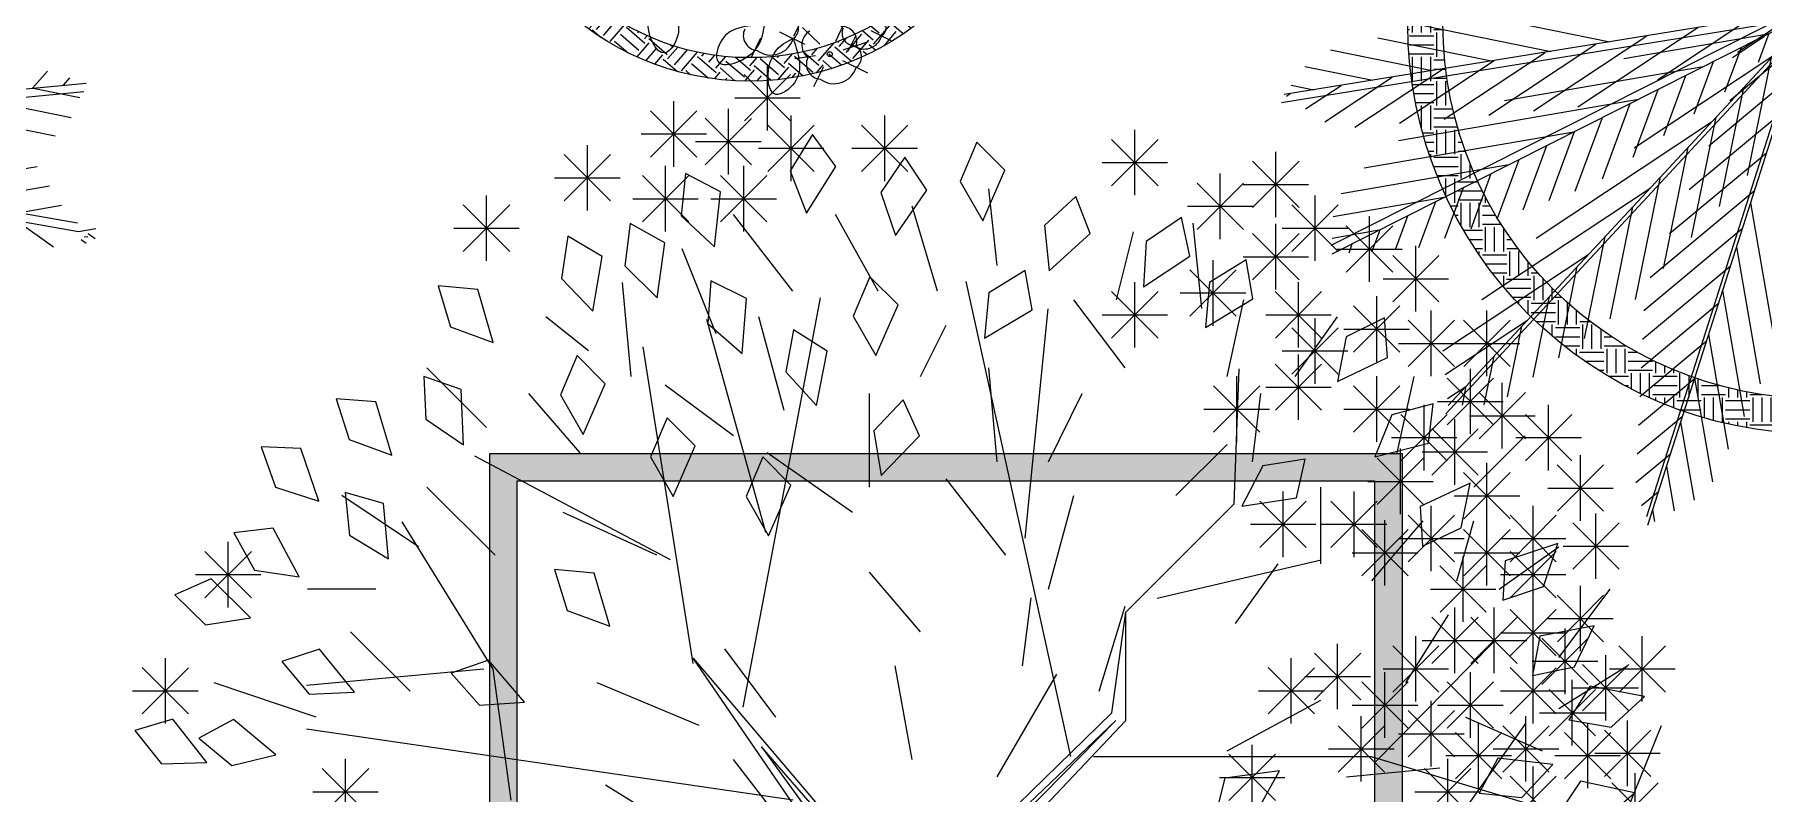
# Model space of a CAD drawing. Header units: metres. Extents: x 1769 to 3632, y 809 to 2652.
# Drawn here: x 2701.791 to 2703.686, y 1803.548 to 1804.38 of the extents above; entities that cross this region are included whole.
import ezdxf

# ---------------------------------------------------------------- set-up
doc = ezdxf.new("R2010")
doc.units = ezdxf.units.M
doc.header["$LTSCALE"] = 10
doc.layers.add('L-PLNT', color=66, linetype='Continuous')
doc.layers.add('L-PLNT-TREE', color=66, linetype='Continuous')

# ---------------------------------------------------------------- blocks, each defined once
blk = doc.blocks.new('A$C92ef219a')
at = {"layer": 'L-PLNT'}
h = blk.add_hatch(dxfattribs=at)
h.set_pattern_fill('EARTH', color=34, scale=0.0042)
edge = h.paths.add_edge_path()
edge.add_arc((0.45, 0.45), 0.45, 0, 360)
edge = h.paths.add_edge_path(flags=17)
edge.add_arc((0.45, 0.45), 0.4114, 0, 360)
at = {"layer": 'L-PLNT', "color": 34}
for radius in [0.45, 0.4114]:
    blk.add_circle((0.45, 0.45), radius, dxfattribs=at)
blk = doc.blocks.new('A$C491C4D06')
at = {"layer": 'L-PLNT', "color": 48, "linetype": 'Continuous'}
for p, q in [((5.594, 5.81), (8.745, 10.763)), ((5.603, 5.904), (8.754, 10.856)), ((5.603, 5.904), (11.112, 7.869)), ((5.594, 5.81), (11.102, 7.776)), ((5.594, 5.81), (0, 4.214)), ((5.603, 5.904), (0.009, 4.308)), ((2.808, 0.69), (5.594, 5.81)), ((2.817, 0.783), (5.603, 5.904)), ((11.072, 3.73), (5.594, 5.81)), ((11.082, 3.823), (5.603, 5.904))]:
    blk.add_line(p, q, dxfattribs=at)
at = {"layer": 'L-PLNT', "color": 66, "linetype": 'Continuous'}
for p, q in [((8.364, 10.686), (8.354, 10.148)), ((8.765, 10.691), (8.594, 10.525)), ((8.131, 10.555), (8.117, 9.776)), ((8.909, 10.191), (7.545, 8.877)), ((7.662, 10.04), (7.643, 9.031)), ((7.192, 9.525), (7.169, 8.286)), ((6.958, 9.268), (6.932, 7.914)), ((8.136, 8.808), (6.497, 7.229)), ((6.483, 8.498), (6.458, 7.169)), ((10.284, 7.983), (9.459, 7.189)), ((10.845, 7.886), (10.512, 7.565)), ((6.009, 7.729), (5.985, 6.425)), ((9.35, 7.722), (8.406, 6.814)), ((11.074, 7.788), (11.038, 7.753)), ((11.047, 7.662), (10.796, 7.666)), ((7.949, 7.331), (6.827, 6.25)), ((8.416, 7.461), (7.354, 6.438)), ((10.936, 7.434), (10.184, 7.448)), ((10.216, 6.988), (8.96, 7.011)), ((9.258, 6.546), (7.736, 6.575)), ((6.358, 6.436), (5.775, 5.875)), ((6.402, 6.5), (6.102, 6.211)), ((5.098, 5.669), (4.926, 5.383)), ((4.334, 5.451), (2.148, 5.492)), ((4.774, 5.576), (4.508, 5.136)), ((5.439, 5.526), (4.548, 5.034)), ((3.802, 5.299), (3.398, 4.629)), ((4.126, 5.391), (3.768, 4.798)), ((2.822, 5.019), (0.521, 5.063)), ((3.153, 5.114), (2.715, 4.386)), ((3.477, 5.206), (3.028, 4.46)), ((2.505, 4.929), (2.122, 4.293)), ((1.857, 4.744), (1.529, 4.199)), ((5.031, 4.775), (3.932, 4.169)), ((1.311, 4.588), (0.09, 4.611)), ((1.209, 4.559), (0.935, 4.106)), ((1.533, 4.651), (1.232, 4.152)), ((10.765, 4.506), (8.938, 4.54)), ((0.56, 4.374), (0.433, 4.163)), ((0.884, 4.466), (0.684, 4.133)), ((0.236, 4.281), (0.183, 4.192)), ((4.622, 4.024), (3.338, 3.315)), ((10.948, 4.043), (10.212, 4.056)), ((10.446, 3.968), (10.778, 3.623)), ((11.263, 3.726), (11.072, 3.73)), ((11.085, 3.644), (11.133, 3.595)), ((11.162, 3.658), (11.124, 3.662)), ((11.172, 3.692), (11.237, 3.624)), ((4.32, 3.469), (4.291, 1.962)), ((4.213, 3.273), (3.132, 2.676)), ((4.009, 2.898), (3.059, 2.373)), ((3.843, 2.593), (3.82, 1.332)), ((3.6, 2.147), (2.914, 1.768)), ((3.367, 1.718), (3.351, 0.86)), ((3.192, 1.396), (2.769, 1.162)), ((2.987, 1.02), (2.782, 0.907)), ((2.891, 0.843), (2.888, 0.715))]:
    blk.add_line(p, q, dxfattribs=at)
at = {"layer": 'L-PLNT', "color": 78, "linetype": 'Continuous', "true_color": 0x2e3d00}
for p, q in [((8.595, 10.732), (8.591, 10.521)), ((7.897, 10.297), (7.88, 9.404)), ((8.837, 10.441), (8.069, 9.701)), ((7.427, 9.782), (7.406, 8.659)), ((8.595, 9.569), (7.021, 8.053)), ((6.72, 8.883), (6.695, 7.542)), ((6.246, 8.114), (6.221, 6.797)), ((10.616, 7.984), (9.986, 7.377)), ((9.817, 7.853), (8.933, 7.002)), ((7.269, 7.654), (5.972, 6.405)), ((8.883, 7.592), (7.88, 6.626)), ((10.696, 7.209), (9.572, 7.23)), ((7.155, 6.885), (6.301, 6.062)), ((9.737, 6.767), (8.348, 6.793)), ((5.09, 5.666), (3.505, 5.696)), ((4.45, 5.484), (4.138, 4.967)), ((3.578, 5.235), (0.94, 5.285)), ((5.235, 5.151), (4.23, 4.595)), ((2.829, 5.021), (2.418, 4.34)), ((2.067, 4.804), (0.224, 4.838)), ((2.181, 4.836), (1.825, 4.246)), ((0.555, 4.372), (0.038, 4.382)), ((4.826, 4.4), (3.635, 3.742)), ((10.857, 4.274), (9.575, 4.298)), ((4.558, 3.906), (4.529, 2.363)), ((4.418, 3.649), (3.204, 2.978)), ((4.082, 3.031), (4.055, 1.647)), ((3.805, 2.522), (2.987, 2.07)), ((3.605, 2.156), (3.584, 1.017)), ((3.396, 1.771), (2.842, 1.465)), ((3.129, 1.28), (3.12, 0.787))]:
    blk.add_line(p, q, dxfattribs=at)
blk = doc.blocks.new('A$C6f957e21')
at = {"layer": 'L-PLNT'}
h = blk.add_hatch(dxfattribs=at)
h.set_pattern_fill('DASH', color=34, scale=0.003)
h.paths.add_polyline_path([(0, 1), (1, 1), (1, 0), (0, 0)])
h.paths.add_polyline_path([(0.97, 0.03), (0.03, 0.03), (0.03, 0.97), (0.97, 0.97)], flags=16)
at = {"layer": 'L-PLNT', "color": 34}
for points in [[(0, 1), (1, 1), (1, 0), (0, 0)], [(0.97, 0.03), (0.03, 0.03), (0.03, 0.97), (0.97, 0.97)]]:
    blk.add_lwpolyline(points, close=True, dxfattribs=at)
blk = doc.blocks.new('tronco')
at = {"layer": 'L-PLNT-TREE', "color": 44}
for p, q in [((28.172, 5.437), (26.266, 14.087)), ((22.206, 6.332), (23.615, 13.789)), ((27.343, 9.414), (27.757, 13.59)), ((22.62, 9.514), (21.543, 13.391)), ((21.295, 7.127), (20.383, 12.894)), ((31.144, 10.037), (31.237, 12.496)), ((20.88, 9.016), (17.318, 10.906)), ((29.173, 8.066), (31.144, 10.037)), ((17.649, 7.028), (15.992, 9.712)), ((29.746, 8.32), (32.729, 9.016)), ((28.917, 6.232), (29.173, 8.066)), ((29.173, 6.094), (29.173, 8.066)), ((33.723, 5.338), (35.877, 7.525)), ((17.483, 7.028), (14.252, 6.73)), ((17.98, 4.642), (17.649, 7.028)), ((24.775, 2.156), (21.295, 7.227)), ((21.295, 7.227), (25.21, 2.622)), ((25.21, 2.622), (28.917, 6.232)), ((28.993, 6.093), (25.23, 2.51)), ((25.29, 2.329), (28.993, 6.093)), ((25.624, 2.338), (29.173, 6.094)), ((33.143, 1.36), (36.457, 6.034)), ((23.117, 4.642), (14.252, 5.934)), ((25.23, 2.51), (22.541, 5.614)), ((22.541, 5.614), (25.049, 2.152)), ((28.586, 5.437), (33.64, 5.437)), ((33.64, 5.437), (36.955, 4.443))]:
    blk.add_line(p, q, dxfattribs=at)
blk = doc.blocks.new('hojas')
at = {"layer": 'L-PLNT-TREE', "color": 60}
for p, q in [((-15.049, -1.256), (-14.559, -1.89)), ((-14.065, -1.326), (-13.501, -1.676)), ((-21.955, -1.466), (-22.239, -2.17)), ((-19.632, -1.747), (-20.406, -1.82)), ((-16.742, -1.747), (-17.236, -2.594)), ((-20.617, -2.24), (-21.251, -1.96)), ((-18.644, -1.96), (-19.419, -2.381)), ((-16.037, -1.89), (-15.897, -2.664)), ((-14.909, -2.24), (-14.488, -2.805)), ((-14.275, -2.17), (-13.431, -2.524)), ((-21.391, -2.311), (-21.955, -2.664)), ((-20.123, -2.524), (-20.477, -3.085)), ((-17.586, -2.454), (-17.8, -3.158)), ((-16.952, -2.664), (-17.022, -3.228)), ((-21.391, -2.734), (-21.815, -3.298)), ((-16.107, -2.945), (-15.684, -3.439)), ((-18.714, -3.015), (-19.068, -3.509)), ((-20.897, -3.298), (-21.391, -3.649)), ((-20.547, -3.369), (-20.687, -3.863)), ((-19.842, -3.369), (-20.266, -3.863)), ((-20.687, -4.143), (-21.111, -4.567)), ((-20.053, -4.427), (-20.193, -5.058))]:
    blk.add_line(p, q, dxfattribs=at)
at = {"layer": 'L-PLNT-TREE', "color": 68}
for p, q in [((-11.104, -2.24), (-10.26, -2.524)), ((-11.882, -2.454), (-11.388, -2.945)), ((-17.165, -3.298), (-17.376, -4.073)), ((-11.598, -3.298), (-11.034, -3.298)), ((-19.419, -3.509), (-19.419, -4.143)), ((-16.812, -3.579), (-16.318, -4.213)), ((-13.924, -3.579), (-13.15, -3.933)), ((-12.586, -3.579), (-12.022, -4.143)), ((-11.952, -3.649), (-11.318, -4.073)), ((-15.543, -3.933), (-14.839, -4.427)), ((-18.22, -4.073), (-18.644, -4.497)), ((-15.684, -4.143), (-15.684, -4.918)), ((-18.855, -4.353), (-18.925, -4.918)), ((-17.165, -4.353), (-17.446, -4.918)), ((-16.742, -4.353), (-16.672, -5.131)), ((-13.29, -4.427), (-12.866, -4.918)), ((-14.559, -4.567), (-13.995, -4.988)), ((-12.516, -4.637), (-12.022, -5.131)), ((-14.979, -4.777), (-14.769, -5.552)), ((-19.208, -5.058), (-19.559, -5.552)), ((-18.644, -5.058), (-18.784, -5.692)), ((-17.8, -5.131), (-17.376, -5.692)), ((-16.107, -5.058), (-16.318, -5.482)), ((-13.711, -5.058), (-13.641, -5.835)), ((-13.36, -5.271), (-13.007, -5.552)), ((-14.415, -5.411), (-14.135, -6.116)), ((-18.434, -5.622), (-18.364, -6.326)), ((-17.73, -5.692), (-17.87, -6.256)), ((-16.248, -5.765), (-16.037, -6.469)), ((-15.757, -5.765), (-15.403, -6.399)), ((-15.049, -5.765), (-14.559, -6.399)), ((-16.742, -5.976), (-16.672, -6.61))]:
    blk.add_line(p, q, dxfattribs=at)
blk = doc.blocks.new('hojas3')
at = {"layer": 'L-PLNT-TREE', "color": 60}
for p, q in [((-13.637, 6.113), (-13.253, 6.497)), ((-13.637, 6.496), (-13.254, 6.113)), ((-13.445, 6.576), (-13.445, 6.033)), ((-13.717, 6.305), (-13.174, 6.305)), ((-12.484, 6.056), (-12.484, 5.514)), ((-12.676, 5.593), (-12.292, 5.977)), ((-12.676, 5.977), (-12.293, 5.593)), ((-12.756, 5.785), (-12.213, 5.785)), ((-14.28, 5.085), (-14.28, 4.543)), ((-14.472, 4.622), (-14.088, 5.006)), ((-14.472, 5.006), (-14.089, 4.622)), ((-14.552, 4.814), (-14.009, 4.814)), ((-9.617, 3.918), (-9.617, 3.376)), ((-9.809, 3.455), (-9.425, 3.839)), ((-9.809, 3.839), (-9.425, 3.455)), ((-9.888, 3.647), (-9.346, 3.647)), ((-9.2, 3.084), (-9.2, 2.541)), ((-9.392, 2.621), (-9.008, 3.004)), ((-9.392, 3.004), (-9.008, 2.621)), ((-9.471, 2.812), (-8.929, 2.812)), ((-9.373, 2.436), (-9.373, 1.894)), ((-9.565, 1.973), (-9.181, 2.357)), ((-9.565, 2.357), (-9.181, 1.973)), ((-8.837, 2.368), (-8.837, 1.826)), ((-9.644, 2.165), (-9.102, 2.165)), ((-9.029, 1.905), (-8.645, 2.289)), ((-9.029, 2.289), (-8.646, 1.905)), ((-9.109, 2.097), (-8.566, 2.097)), ((-8.9, 1.917), (-8.9, 1.374)), ((-9.373, 1.789), (-9.373, 1.246)), ((-9.092, 1.454), (-8.708, 1.837)), ((-9.092, 1.837), (-8.709, 1.454)), ((-9.565, 1.326), (-9.181, 1.71)), ((-9.565, 1.709), (-9.181, 1.326)), ((-9.172, 1.645), (-8.629, 1.645)), ((-8.538, 1.593), (-8.538, 1.05)), ((-9.644, 1.518), (-9.102, 1.518)), ((-8.73, 1.13), (-8.346, 1.514)), ((-8.73, 1.513), (-8.346, 1.13)), ((-9.147, 0.934), (-8.764, 1.318)), ((-9.147, 1.318), (-8.764, 0.934)), ((-8.956, 1.397), (-8.956, 0.855)), ((-8.809, 1.322), (-8.267, 1.322)), ((-9.227, 1.126), (-8.684, 1.126)), ((-8.956, 0.622), (-8.956, 0.079)), ((-9.147, 0.159), (-8.764, 0.543)), ((-9.147, 0.542), (-8.764, 0.159)), ((-9.227, 0.351), (-8.684, 0.351)), ((-10.526, -1.911), (-10.142, -1.527)), ((-10.526, -1.527), (-10.142, -1.911)), ((-10.334, -1.448), (-10.334, -1.99)), ((-9.266, -1.911), (-8.882, -1.527)), ((-9.266, -1.527), (-8.882, -1.911)), ((-9.074, -1.448), (-9.074, -1.99)), ((-10.605, -1.719), (-10.063, -1.719)), ((-9.345, -1.719), (-8.803, -1.719)), ((-10.153, -2.095), (-10.153, -2.638)), ((-10.345, -2.558), (-9.961, -2.174)), ((-10.345, -2.175), (-9.961, -2.558)), ((-9.628, -2.618), (-9.244, -2.234)), ((-9.628, -2.234), (-9.244, -2.618)), ((-9.436, -2.155), (-9.436, -2.697)), ((-14.162, -2.419), (-14.162, -2.961)), ((-11.306, -2.754), (-10.922, -2.37)), ((-11.306, -2.371), (-10.922, -2.754)), ((-11.114, -2.291), (-11.114, -2.834)), ((-10.424, -2.367), (-9.882, -2.367)), ((-9.707, -2.426), (-9.165, -2.426)), ((-14.354, -2.882), (-13.97, -2.498)), ((-14.354, -2.498), (-13.97, -2.882)), ((-11.385, -2.562), (-10.843, -2.562)), ((-14.433, -2.69), (-13.891, -2.69)), ((-12.067, -2.675), (-12.067, -3.217)), ((-10.045, -3.078), (-9.661, -2.694)), ((-10.045, -2.694), (-9.662, -3.078)), ((-9.854, -2.615), (-9.854, -3.157)), ((-9.447, -3.078), (-9.063, -2.694)), ((-9.447, -2.694), (-9.063, -3.078)), ((-9.255, -2.615), (-9.255, -3.157)), ((-13.637, -3.206), (-13.253, -2.822)), ((-13.637, -2.822), (-13.254, -3.206)), ((-13.445, -2.743), (-13.445, -3.285)), ((-12.259, -3.138), (-11.875, -2.754)), ((-12.259, -2.754), (-11.875, -3.138)), ((-10.933, -2.802), (-10.933, -3.345)), ((-10.334, -2.802), (-10.334, -3.345)), ((-12.338, -2.946), (-11.796, -2.946)), ((-11.124, -3.265), (-10.741, -2.881)), ((-11.124, -2.882), (-10.741, -3.265)), ((-10.633, -2.939), (-10.633, -3.481)), ((-10.526, -3.265), (-10.142, -2.881)), ((-10.526, -2.882), (-10.142, -3.265)), ((-10.125, -2.886), (-9.582, -2.886)), ((-9.617, -2.939), (-9.617, -3.481)), ((-9.526, -2.886), (-8.984, -2.886)), ((-13.717, -3.014), (-13.174, -3.014)), ((-13.327, -3.126), (-13.327, -3.668)), ((-11.204, -3.074), (-10.661, -3.074)), ((-10.825, -3.402), (-10.441, -3.018)), ((-10.825, -3.018), (-10.442, -3.402)), ((-10.605, -3.074), (-10.063, -3.074)), ((-9.809, -3.402), (-9.425, -3.018)), ((-9.809, -3.018), (-9.425, -3.402)), ((-13.519, -3.589), (-13.135, -3.205)), ((-13.519, -3.205), (-13.135, -3.589)), ((-12.067, -3.262), (-12.067, -3.805)), ((-10.905, -3.21), (-10.362, -3.21)), ((-9.888, -3.21), (-9.346, -3.21)), ((-14.118, -3.785), (-13.734, -3.401)), ((-14.118, -3.401), (-13.734, -3.785)), ((-13.926, -3.322), (-13.926, -3.864)), ((-13.598, -3.397), (-13.056, -3.397)), ((-12.259, -3.725), (-11.875, -3.341)), ((-12.259, -3.342), (-11.875, -3.725)), ((-9.791, -3.39), (-9.791, -3.932)), ((-13.564, -3.518), (-13.564, -4.06)), ((-12.338, -3.534), (-11.796, -3.534)), ((-12.303, -3.518), (-12.303, -4.06)), ((-11.306, -3.913), (-10.922, -3.529)), ((-11.306, -3.529), (-10.922, -3.913)), ((-11.114, -3.45), (-11.114, -3.992)), ((-10.644, -3.913), (-10.26, -3.529)), ((-10.644, -3.529), (-10.26, -3.913)), ((-10.452, -3.45), (-10.452, -3.992)), ((-9.982, -3.853), (-9.598, -3.469)), ((-9.982, -3.469), (-9.599, -3.853)), ((-14.197, -3.593), (-13.655, -3.593)), ((-13.755, -3.981), (-13.371, -3.597)), ((-13.755, -3.597), (-13.372, -3.981)), ((-12.495, -3.981), (-12.111, -3.597)), ((-12.495, -3.597), (-12.111, -3.981)), ((-11.712, -3.646), (-11.712, -4.188)), ((-10.062, -3.661), (-9.519, -3.661)), ((-13.835, -3.789), (-13.292, -3.789)), ((-13.456, -4.236), (-13.072, -3.853)), ((-13.456, -3.853), (-13.072, -4.236)), ((-13.264, -3.773), (-13.264, -4.316)), ((-12.574, -3.789), (-12.032, -3.789)), ((-11.904, -4.109), (-11.52, -3.725)), ((-11.904, -3.725), (-11.521, -4.109)), ((-11.385, -3.721), (-10.843, -3.721)), ((-11.35, -3.842), (-11.35, -4.384)), ((-10.723, -3.721), (-10.181, -3.721)), ((-10.226, -4.236), (-9.843, -3.853)), ((-10.226, -3.853), (-9.843, -4.236)), ((-10.035, -3.773), (-10.035, -4.316)), ((-13.992, -4.364), (-13.608, -3.98)), ((-13.992, -3.981), (-13.608, -4.364)), ((-13.8, -3.901), (-13.8, -4.444)), ((-12.377, -4.364), (-11.993, -3.98)), ((-12.377, -3.981), (-11.993, -4.364)), ((-12.185, -3.901), (-12.185, -4.444)), ((-11.984, -3.917), (-11.441, -3.917)), ((-11.542, -4.304), (-11.158, -3.921)), ((-11.542, -3.921), (-11.158, -4.304)), ((-10.762, -4.364), (-10.378, -3.98)), ((-10.762, -3.981), (-10.379, -4.364)), ((-10.57, -3.901), (-10.57, -4.444)), ((-14.472, -4.5), (-14.088, -4.117)), ((-14.472, -4.117), (-14.089, -4.5)), ((-13.535, -4.045), (-12.993, -4.045)), ((-11.621, -4.113), (-11.079, -4.113)), ((-11.468, -4.097), (-11.468, -4.639)), ((-10.306, -4.045), (-9.763, -4.045)), ((-14.071, -4.172), (-13.529, -4.172)), ((-13.22, -4.176), (-12.836, -4.56)), ((-12.794, -4.628), (-12.41, -4.244)), ((-12.794, -4.245), (-12.411, -4.628)), ((-12.603, -4.165), (-12.603, -4.708)), ((-12.456, -4.172), (-11.914, -4.172)), ((-11.66, -4.56), (-11.276, -4.176)), ((-11.66, -4.176), (-11.277, -4.56)), ((-11.051, -4.225), (-11.051, -4.767)), ((-10.842, -4.172), (-10.299, -4.172)), ((-14.552, -4.309), (-14.009, -4.309)), ((-13.299, -4.368), (-12.757, -4.368)), ((-12.303, -4.361), (-12.303, -4.904)), ((-11.831, -4.361), (-11.831, -4.904)), ((-11.74, -4.368), (-11.197, -4.368)), ((-11.243, -4.688), (-10.859, -4.304)), ((-11.243, -4.304), (-10.859, -4.688)), ((-10.57, -4.361), (-10.57, -4.904)), ((-13.835, -4.496), (-13.292, -4.496)), ((-12.874, -4.436), (-12.331, -4.436)), ((-12.495, -4.824), (-12.111, -4.44)), ((-12.495, -4.441), (-12.111, -4.824)), ((-12.022, -4.824), (-11.639, -4.44)), ((-12.022, -4.441), (-11.639, -4.824)), ((-11.361, -4.952), (-10.977, -4.568)), ((-11.361, -4.568), (-10.977, -4.952)), ((-11.322, -4.496), (-10.78, -4.496)), ((-11.169, -4.489), (-11.169, -5.031)), ((-10.762, -4.824), (-10.378, -4.44)), ((-10.762, -4.441), (-10.379, -4.824)), ((-12.574, -4.632), (-12.032, -4.632)), ((-12.102, -4.632), (-11.559, -4.632)), ((-10.842, -4.632), (-10.299, -4.632)), ((-12.676, -5.207), (-12.292, -4.824)), ((-12.676, -4.824), (-12.293, -5.207)), ((-12.484, -4.744), (-12.484, -5.287)), ((-12.377, -5.207), (-11.993, -4.824)), ((-12.377, -4.824), (-11.993, -5.207)), ((-12.185, -4.744), (-12.185, -5.287)), ((-11.44, -4.76), (-10.898, -4.76)), ((-11.542, -5.335), (-11.158, -4.951)), ((-11.542, -4.952), (-11.158, -5.335)), ((-11.35, -4.872), (-11.35, -5.415)), ((-12.847, -5.136), (-12.847, -5.679)), ((-12.756, -5.016), (-12.213, -5.016)), ((-12.456, -5.016), (-11.914, -5.016)), ((-11.768, -5.136), (-11.768, -5.679)), ((-11.621, -5.143), (-11.079, -5.143)), ((-12.248, -5.264), (-12.248, -5.806)), ((-11.959, -5.599), (-11.576, -5.215)), ((-11.959, -5.216), (-11.576, -5.599)), ((-12.44, -5.727), (-12.056, -5.343)), ((-12.44, -5.343), (-12.056, -5.727)), ((-12.039, -5.407), (-11.496, -5.407)), ((-12.519, -5.535), (-11.977, -5.535))]:
    blk.add_line(p, q, dxfattribs=at)
at = {"layer": 'L-PLNT-TREE', "color": 68}
for p, q in [((-14.28, -4.037), (-14.28, -4.58)), ((-13.028, -4.097), (-13.028, -4.639)), ((-13.564, -4.225), (-13.564, -4.767)), ((-13.22, -4.56), (-12.836, -4.176)), ((-14.173, -4.756), (-13.789, -4.372)), ((-14.173, -4.372), (-13.789, -4.756)), ((-13.981, -4.293), (-13.981, -4.835)), ((-13.755, -4.688), (-13.371, -4.304)), ((-13.755, -4.304), (-13.372, -4.688)), ((-13.028, -4.421), (-13.028, -4.963)), ((-14.252, -4.564), (-13.71, -4.564)), ((-13.22, -4.884), (-12.836, -4.5)), ((-13.22, -4.5), (-12.836, -4.884)), ((-13.926, -4.685), (-13.926, -5.227)), ((-13.299, -4.692), (-12.757, -4.692)), ((-14.535, -5.207), (-14.151, -4.824)), ((-14.535, -4.824), (-14.152, -5.207)), ((-14.118, -5.148), (-13.734, -4.764)), ((-14.118, -4.764), (-13.734, -5.148)), ((-13.637, -5.207), (-13.253, -4.824)), ((-13.637, -4.824), (-13.254, -5.207)), ((-13.445, -4.744), (-13.445, -5.287)), ((-13.157, -5.207), (-12.773, -4.824)), ((-13.157, -4.824), (-12.773, -5.207)), ((-12.965, -4.744), (-12.965, -5.287)), ((-14.197, -4.956), (-13.655, -4.956)), ((-14.615, -5.016), (-14.072, -5.016)), ((-13.818, -5.531), (-13.434, -5.147)), ((-13.818, -5.148), (-13.435, -5.531)), ((-13.717, -5.016), (-13.174, -5.016)), ((-13.627, -5.068), (-13.627, -5.611)), ((-13.393, -5.471), (-13.009, -5.088)), ((-13.393, -5.088), (-13.009, -5.471)), ((-13.236, -5.016), (-12.694, -5.016)), ((-13.201, -5.008), (-13.201, -5.551)), ((-14.173, -5.659), (-13.789, -5.275)), ((-14.173, -5.275), (-13.789, -5.659)), ((-13.981, -5.196), (-13.981, -5.738)), ((-13.472, -5.28), (-12.93, -5.28)), ((-13.039, -5.599), (-12.655, -5.215)), ((-13.039, -5.216), (-12.655, -5.599)), ((-13.898, -5.339), (-13.355, -5.339)), ((-13.612, -5.808), (-13.228, -5.424)), ((-13.612, -5.424), (-13.228, -5.808)), ((-13.42, -5.345), (-13.42, -5.887)), ((-13.118, -5.407), (-12.576, -5.407)), ((-14.252, -5.467), (-13.71, -5.467)), ((-13.962, -5.526), (-13.962, -6.068)), ((-14.59, -6.051), (-14.206, -5.667)), ((-14.59, -5.667), (-14.207, -6.051)), ((-14.154, -5.989), (-13.77, -5.605)), ((-14.154, -5.605), (-13.77, -5.989)), ((-13.691, -5.616), (-13.149, -5.616)), ((-13.264, -5.647), (-13.264, -6.19)), ((-14.67, -5.859), (-14.127, -5.859)), ((-14.233, -5.797), (-13.691, -5.797)), ((-13.456, -6.11), (-13.072, -5.726)), ((-13.456, -5.727), (-13.072, -6.11)), ((-13.535, -5.919), (-12.993, -5.919))]:
    blk.add_line(p, q, dxfattribs=at)
blk = doc.blocks.new('hojas2')
at = {"layer": 'L-PLNT-TREE', "color": 60}
for points in [[(-1.7, -12.206), (-1.885, -12.508), (-1.748, -12.858), (-1.505, -12.47)], [(-0.339, -12.269), (-0.477, -12.595), (-0.29, -12.92), (-0.107, -12.501)], [(-0.934, -12.394), (-1.133, -12.687), (-1.013, -13.043), (-0.752, -12.667)], [(-2.749, -12.528), (-2.786, -12.88), (-2.51, -13.136), (-2.459, -12.681)], [(0.48, -12.719), (0.221, -12.96), (0.259, -13.334), (0.598, -13.026)], [(-3.207, -12.943), (-3.252, -13.294), (-2.984, -13.557), (-2.921, -13.104)], [(1.355, -12.893), (1.062, -13.092), (1.042, -13.467), (1.424, -13.214)], [(-3.723, -13.047), (-3.777, -13.397), (-3.516, -13.667), (-3.441, -13.215)], [(1.89, -13.244), (1.588, -13.43), (1.553, -13.804), (1.945, -13.567)], [(-2.539, -13.418), (-2.565, -13.771), (-2.282, -14.019), (-2.244, -13.563)], [(-1.223, -13.385), (-1.361, -13.711), (-1.174, -14.036), (-0.991, -13.617)], [(0.062, -13.332), (-0.239, -13.518), (-0.274, -13.893), (0.118, -13.656)], [(-4.797, -13.458), (-4.696, -13.797), (-4.343, -13.928), (-4.47, -13.488)], [(-1.855, -13.823), (-1.919, -14.171), (-1.665, -14.448), (-1.577, -13.999)], [(-3.646, -14.036), (-3.785, -14.362), (-3.597, -14.688), (-3.414, -14.269)], [(-4.916, -14.208), (-4.899, -14.562), (-4.588, -14.774), (-4.606, -14.316)], [(-5.64, -14.393), (-5.534, -14.731), (-5.181, -14.859), (-5.312, -14.42)], [(-0.949, -14.402), (-1.192, -14.659), (-1.131, -15.029), (-0.812, -14.701)], [(-2.901, -14.55), (-3.039, -14.875), (-2.852, -15.201), (-2.669, -14.782)], [(-6.261, -14.792), (-6.143, -15.126), (-5.785, -15.24), (-5.933, -14.806)], [(-2.111, -14.875), (-2.249, -15.201), (-2.062, -15.527), (-1.878, -15.108)], [(2.378, -14.892), (2.029, -14.949), (1.854, -15.282), (2.307, -15.212)], [(-5.566, -15.17), (-5.53, -15.522), (-5.208, -15.717), (-5.25, -15.261)], [(-6.489, -15.503), (-6.318, -15.812), (-5.946, -15.866), (-6.163, -15.463)], [(-3.834, -15.806), (-3.73, -16.145), (-3.377, -16.274), (-3.506, -15.835)], [(-6.976, -16.016), (-6.723, -16.263), (-6.351, -16.207), (-6.675, -15.884)], [(-6.092, -16.567), (-5.865, -16.838), (-5.489, -16.82), (-5.779, -16.466)], [(-4.689, -16.663), (-4.456, -16.93), (-4.082, -16.904), (-4.379, -16.556)], [(-7.308, -17.139), (-7.087, -17.415), (-6.711, -17.404), (-6.994, -17.044)], [(-6.779, -17.202), (-6.506, -17.428), (-6.141, -17.341), (-6.491, -17.046)]]:
    blk.add_lwpolyline(points, close=True, dxfattribs=at)
at = {"layer": 'L-PLNT-TREE', "color": 68}
for points in [[(3.035, -13.724), (2.717, -13.88), (2.646, -14.249), (3.059, -14.051)], [(3.439, -14.435), (3.097, -14.526), (2.956, -14.874), (3.399, -14.761)], [(3.349, -15.613), (3.669, -15.461), (3.745, -15.093), (3.33, -15.285)], [(4.016, -16.061), (4.351, -15.948), (4.471, -15.592), (4.035, -15.733)], [(4.26, -16.682), (4.607, -16.612), (4.77, -16.273), (4.32, -16.359)], [(4.562, -17.049), (4.91, -17.112), (5.186, -16.857), (4.737, -16.771)], [(3.819, -17.657), (4.171, -17.694), (4.429, -17.42), (3.974, -17.367)], [(1.635, -17.851), (1.985, -17.801), (2.167, -17.472), (1.713, -17.533)], [(4.475, -17.83), (4.821, -17.902), (5.104, -17.655), (4.657, -17.557)]]:
    blk.add_lwpolyline(points, close=True, dxfattribs=at)
blk = doc.blocks.new('OLIVO NEGRO')
at = {"layer": 'L-PLNT-TREE', "color": 1, "xscale": 0.2002910897621117, "yscale": 0.2002910897621117, "zscale": 0.2002910897621117}
for name, p, rotation in [('hojas3', (147.5546, 247.5058), 90), ('hojas', (144.3175, 244.3206), 180)]:
    blk.add_blockref(name, p, dxfattribs=dict(at, rotation=rotation))
blk.add_blockref('hojas2', (147.7048, 248.1797), dxfattribs=at)
at = {"layer": 'L-PLNT-TREE', "color": 7, "xscale": 0.09101477822706859, "yscale": 0.09101477822706859, "zscale": 0.09101477822706859}
blk.add_blockref('tronco', (145.2287, 244.2092), dxfattribs=at)
blk = doc.blocks.new('lantana')
at = {"layer": 'L-PLNT', "color": 40}
for p, q in [((1016.3169, 124.2097), (1016.3406, 124.2158)), ((1016.3299, 124.2127), (1016.3299, 124.2127)), ((1016.3299, 124.2127), (1016.3299, 124.2127)), ((1016.2957, 124.1755), (1016.2883, 124.2012)), ((1016.3078, 124.1738), (1016.3229, 124.1986)), ((1016.308, 124.1944), (1016.3129, 124.1756)), ((1016.3149, 124.1644), (1016.3445, 124.1721)), ((1016.2522, 124.1677), (1016.257, 124.149)), ((1016.2843, 124.1616), (1016.258, 124.1631)), ((1016.3311, 124.1683), (1016.3311, 124.1683)), ((1016.3311, 124.1683), (1016.3311, 124.1683)), ((1016.2421, 124.1429), (1016.2717, 124.1506)), ((1016.2584, 124.1468), (1016.2584, 124.1468)), ((1016.2584, 124.1468), (1016.2584, 124.1468)), ((1016.2893, 124.1489), (1016.2741, 124.1314)), ((1016.3038, 124.1454), (1016.3098, 124.1219)), ((1016.2311, 124.1239), (1016.2371, 124.1004))]:
    blk.add_line(p, q, dxfattribs=at)
blk.add_circle((1016.2998, 124.1604), 0.00272, dxfattribs=at)
for centre, radius, start, end in [((1016.3115, 124.2046), 0.0201, 273.8645, 23.8645), ((1016.3189, 124.2155), 0.0113, 345.5554, 95.5554), ((1016.3006, 124.1791), 0.0169, 23.3985, 133.3985), ((1016.305, 124.1952), 0.0133, 196.2547, 306.2547), ((1016.3174, 124.1718), 0.0141, 345.5554, 95.5554), ((1016.2447, 124.1503), 0.0141, 345.5554, 95.5554), ((1016.2836, 124.1595), 0.0178, 161.6569, 271.6569), ((1016.3081, 124.1581), 0.0252, 273.8645, 23.8645), ((1016.2353, 124.1366), 0.0252, 273.8645, 23.8645), ((1016.3, 124.1463), 0.0166, 196.2547, 306.2547), ((1016.2272, 124.1248), 0.0166, 196.2547, 306.2547)]:
    blk.add_arc(centre, radius, start, end, dxfattribs=at)
at = {"layer": 'L-PLNT', "color": 104, "ltscale": 0.3}
for points in [[(1016.2235, 124.1361), (1016.2001, 124.0951), (1016.212, 124.0742), (1016.235, 124.1086), (1016.2251, 124.1371)], [(1016.2594, 124.1463), (1016.2911, 124.1112), (1016.2839, 124.0883), (1016.2541, 124.117), (1016.2577, 124.1469)], [(1016.1175, 124.0876), (1016.1602, 124.0672), (1016.1623, 124.0433), (1016.1238, 124.0585), (1016.1157, 124.0875)]]:
    blk.add_spline(points, degree=3, dxfattribs=at)
blk = doc.blocks.new('A$Cdb7565ea')
at = {"layer": 'L-PLNT'}
h = blk.add_hatch(dxfattribs=at)
h.set_pattern_fill('EARTH', color=34, scale=0.0042)
edge = h.paths.add_edge_path()
edge.add_arc((0.3, 0.3), 0.3, 0, 360)
edge = h.paths.add_edge_path(flags=17)
edge.add_arc((0.3, 0.3), 0.2743, 0, 360)
at = {"layer": 'L-PLNT', "color": 34}
for radius in [0.3, 0.2743]:
    blk.add_circle((0.3, 0.3), radius, dxfattribs=at)

msp = doc.modelspace()

# ---------------------------------------------------------------- block references
at = {"layer": 'L-PLNT', "color": 74, "rotation": 319.0919389480693}
msp.add_blockref('lantana', (1853.2762, 2376.044), dxfattribs=at)
at = {"layer": 'L-PLNT', "color": 74, "linetype": 'ByBlock', "xscale": 0.1012506165246655, "yscale": 0.1012506165246655, "zscale": 0.1012506165246655}
for p, rotation in [((2704.4086, 1804.885), 169.5684973462434), ((2703.2931, 1803.7202), 10.85515194917424), ((2700.8087, 1803.5818), 10.85515194917424), ((2701.9243, 1804.7466), 169.5684973462434)]:
    msp.add_blockref('A$C491C4D06', p, dxfattribs=dict(at, rotation=rotation))
at = {"layer": 'L-PLNT', "rotation": 319.0919389480693}
msp.add_blockref('A$Cdb7565ea', (2702.1512, 1804.5988), dxfattribs=at)
at = {"layer": 'L-PLNT'}
for name, p in [('A$C92ef219a', (2703.2961, 1803.9423)), ('A$C6f957e21', (2702.2898, 1802.9209))]:
    msp.add_blockref(name, p, dxfattribs=at)
at = {"layer": 'L-PLNT-TREE', "xscale": 0.6613854416671248, "yscale": 0.6613854416671248, "zscale": 0.6613854416671248}
msp.add_blockref('OLIVO NEGRO', (2605.1787, 1641.7451), dxfattribs=at)

doc.saveas('drawing.dxf')
